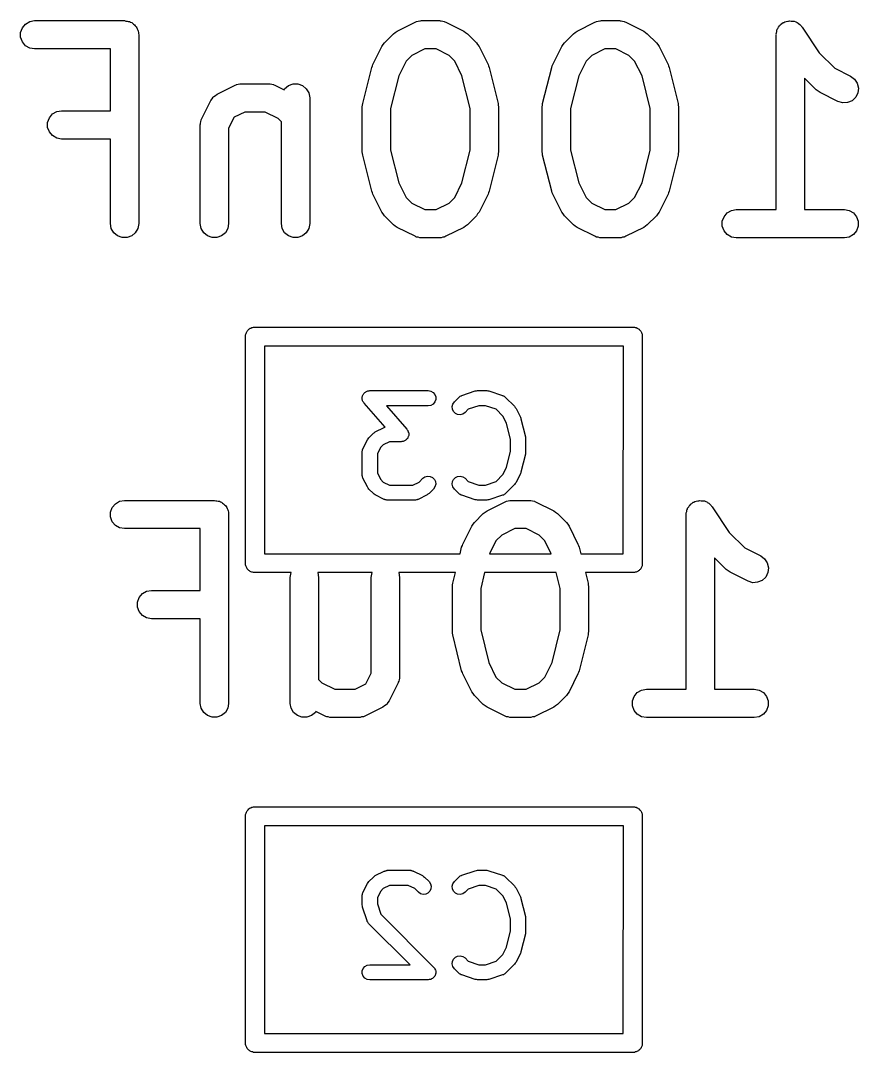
# Model space of a CAD drawing. Extents: x 98.6 to 179.6, y -142.3 to -46.5.
# Drawn here: x 143.51 to 147.94, y -125.11 to -119.65 of the extents above; entities that cross this region are included whole.
import ezdxf

# ---------------------------------------------------------------- set-up
doc = ezdxf.new("R2010")
doc.units = 0
doc.header["$MEASUREMENT"] = 0
doc.layers.add('BLACK', color=7, linetype='CONTINUOUS')

msp = doc.modelspace()

# ---------------------------------------------------------------- linework, layer by layer
at = {"layer": 'BLACK', "linetype": 'CONTINUOUS'}
for p, q in [((143.507, -119.709), (143.516, -119.685)), ((143.516, -119.685), (143.533, -119.665)), ((143.533, -119.665), (143.555, -119.652)), ((143.555, -119.652), (143.581, -119.647)), ((143.581, -119.647), (144.057, -119.647)), ((144.057, -119.647), (144.063, -119.649)), ((144.063, -119.649), (144.07, -119.649)), ((144.07, -119.649), (144.076, -119.651)), ((144.076, -119.651), (144.083, -119.652)), ((144.083, -119.652), (144.088, -119.655)), ((144.088, -119.655), (144.095, -119.657)), ((144.095, -119.657), (144.1, -119.662)), ((144.1, -119.662), (144.105, -119.665)), ((144.105, -119.665), (144.109, -119.67)), ((144.109, -119.67), (144.114, -119.674)), ((144.114, -119.674), (144.118, -119.68)), ((144.118, -119.68), (144.122, -119.685)), ((144.122, -119.685), (144.124, -119.691)), ((144.124, -119.691), (144.127, -119.697)), ((145.5, -119.703), (145.595, -119.655)), ((145.595, -119.655), (145.599, -119.654)), ((145.599, -119.654), (145.603, -119.652)), ((145.603, -119.652), (145.611, -119.65)), ((145.611, -119.65), (145.62, -119.648)), ((145.62, -119.648), (145.624, -119.648)), ((145.624, -119.648), (145.628, -119.647)), ((145.628, -119.647), (145.724, -119.647)), ((145.724, -119.647), (145.728, -119.648)), ((145.728, -119.648), (145.732, -119.648)), ((145.732, -119.648), (145.741, -119.65)), ((145.741, -119.65), (145.749, -119.652)), ((145.749, -119.652), (145.753, -119.654)), ((145.753, -119.654), (145.757, -119.655)), ((145.757, -119.655), (145.852, -119.703)), ((146.452, -119.703), (146.547, -119.655)), ((146.547, -119.655), (146.551, -119.654)), ((146.551, -119.654), (146.555, -119.652)), ((146.555, -119.652), (146.564, -119.65)), ((146.564, -119.65), (146.572, -119.648)), ((146.572, -119.648), (146.577, -119.648)), ((146.577, -119.648), (146.581, -119.647)), ((146.581, -119.647), (146.676, -119.647)), ((146.676, -119.647), (146.68, -119.648)), ((146.68, -119.648), (146.685, -119.648)), ((146.685, -119.648), (146.693, -119.65)), ((146.693, -119.65), (146.702, -119.652)), ((146.702, -119.652), (146.705, -119.654)), ((146.705, -119.654), (146.71, -119.655)), ((146.71, -119.655), (146.805, -119.703)), ((147.51, -119.697), (147.512, -119.693)), ((147.512, -119.693), (147.514, -119.689)), ((147.514, -119.689), (147.519, -119.682)), ((147.519, -119.682), (147.523, -119.674)), ((147.523, -119.674), (147.527, -119.671)), ((147.527, -119.671), (147.529, -119.668)), ((147.529, -119.668), (147.536, -119.663)), ((147.536, -119.663), (147.543, -119.657)), ((147.543, -119.657), (147.547, -119.656)), ((147.547, -119.656), (147.551, -119.654)), ((147.551, -119.654), (147.559, -119.652)), ((147.559, -119.652), (147.568, -119.649)), ((147.568, -119.649), (147.572, -119.649)), ((147.572, -119.649), (147.576, -119.648)), ((147.576, -119.648), (147.585, -119.649)), ((147.585, -119.649), (147.594, -119.649)), ((147.594, -119.649), (147.598, -119.65)), ((147.598, -119.65), (147.602, -119.65)), ((147.602, -119.65), (147.61, -119.654)), ((147.61, -119.654), (147.618, -119.657)), ((147.618, -119.657), (147.622, -119.66)), ((147.622, -119.66), (147.625, -119.662)), ((147.625, -119.662), (147.631, -119.668)), ((147.631, -119.668), (147.638, -119.674)), ((147.638, -119.674), (147.64, -119.678)), ((147.64, -119.678), (147.643, -119.681)), ((147.643, -119.681), (147.734, -119.817)), ((143.507, -119.735), (143.507, -119.709)), ((143.516, -119.76), (143.507, -119.735)), ((144.127, -119.697), (144.129, -119.703)), ((144.129, -119.703), (144.131, -119.709)), ((144.131, -119.709), (144.131, -119.716)), ((144.131, -119.716), (144.132, -119.722)), ((144.132, -119.722), (144.132, -120.722)), ((145.433, -119.765), (145.48, -119.717)), ((145.48, -119.717), (145.49, -119.71)), ((145.49, -119.71), (145.5, -119.703)), ((145.852, -119.703), (145.862, -119.71)), ((145.862, -119.71), (145.872, -119.717)), ((145.872, -119.717), (145.92, -119.765)), ((146.385, -119.765), (146.433, -119.717)), ((146.433, -119.717), (146.442, -119.71)), ((146.442, -119.71), (146.452, -119.703)), ((146.805, -119.703), (146.815, -119.71)), ((146.815, -119.71), (146.824, -119.717)), ((146.824, -119.717), (146.872, -119.765)), ((147.506, -119.714), (147.509, -119.706)), ((147.507, -119.718), (147.506, -119.714)), ((147.506, -119.722), (147.507, -119.718)), ((147.506, -120.647), (147.506, -119.722)), ((147.509, -119.706), (147.51, -119.697)), ((143.533, -119.78), (143.516, -119.76)), ((143.555, -119.793), (143.533, -119.78)), ((143.581, -119.797), (143.555, -119.793)), ((143.982, -119.797), (143.581, -119.797)), ((143.982, -120.124), (143.982, -119.797)), ((145.371, -119.879), (145.419, -119.784)), ((145.419, -119.784), (145.426, -119.774)), ((145.426, -119.774), (145.433, -119.765)), ((145.646, -119.797), (145.578, -119.832)), ((145.706, -119.797), (145.646, -119.797)), ((145.775, -119.832), (145.706, -119.797)), ((145.92, -119.765), (145.926, -119.774)), ((145.926, -119.774), (145.934, -119.784)), ((145.934, -119.784), (145.981, -119.879)), ((146.323, -119.879), (146.371, -119.784)), ((146.371, -119.784), (146.378, -119.774)), ((146.378, -119.774), (146.385, -119.765)), ((146.599, -119.797), (146.53, -119.832)), ((146.658, -119.797), (146.599, -119.797)), ((146.727, -119.832), (146.658, -119.797)), ((146.872, -119.765), (146.879, -119.774)), ((146.879, -119.774), (146.886, -119.784)), ((146.886, -119.784), (146.934, -119.879)), ((145.578, -119.832), (145.547, -119.862)), ((145.805, -119.862), (145.775, -119.832)), ((146.53, -119.832), (146.5, -119.862)), ((146.757, -119.862), (146.727, -119.832)), ((147.734, -119.817), (147.816, -119.899)), ((145.318, -120.085), (145.365, -119.895)), ((145.365, -119.895), (145.369, -119.887)), ((145.369, -119.887), (145.371, -119.879)), ((145.547, -119.862), (145.509, -119.939)), ((145.843, -119.939), (145.805, -119.862)), ((145.981, -119.879), (145.984, -119.887)), ((145.984, -119.887), (145.987, -119.895)), ((145.987, -119.895), (146.035, -120.085)), ((146.27, -120.085), (146.318, -119.895)), ((146.318, -119.895), (146.321, -119.887)), ((146.321, -119.887), (146.323, -119.879)), ((146.5, -119.862), (146.461, -119.939)), ((146.796, -119.939), (146.757, -119.862)), ((146.934, -119.879), (146.936, -119.887)), ((146.936, -119.887), (146.939, -119.895)), ((146.939, -119.895), (146.987, -120.085)), ((147.816, -119.899), (147.9, -119.941)), ((145.509, -119.939), (145.465, -120.113)), ((145.887, -120.113), (145.843, -119.939)), ((146.461, -119.939), (146.418, -120.113)), ((146.839, -120.113), (146.796, -119.939)), ((147.718, -120.014), (147.656, -119.951)), ((147.656, -119.951), (147.656, -120.647)), ((147.9, -119.941), (147.921, -119.957)), ((147.921, -119.957), (147.935, -119.978)), ((144.547, -120.036), (144.643, -119.989)), ((144.643, -119.989), (144.647, -119.987)), ((144.647, -119.987), (144.65, -119.985)), ((144.65, -119.985), (144.659, -119.984)), ((144.659, -119.984), (144.667, -119.981)), ((144.667, -119.981), (144.672, -119.981)), ((144.672, -119.981), (144.676, -119.981)), ((144.676, -119.981), (144.819, -119.981)), ((144.819, -119.981), (144.823, -119.981)), ((144.823, -119.981), (144.828, -119.981)), ((144.828, -119.981), (144.836, -119.984)), ((144.836, -119.984), (144.845, -119.985)), ((144.845, -119.985), (144.848, -119.987)), ((144.848, -119.987), (144.852, -119.989)), ((144.852, -119.989), (144.901, -120.013)), ((144.901, -120.013), (144.904, -120.008)), ((144.904, -120.008), (144.924, -119.991)), ((144.924, -119.991), (144.949, -119.982)), ((144.949, -119.982), (144.975, -119.982)), ((144.975, -119.982), (144.999, -119.991)), ((144.999, -119.991), (145.019, -120.008)), ((145.019, -120.008), (145.032, -120.03)), ((147.728, -120.02), (147.718, -120.014)), ((147.738, -120.028), (147.728, -120.02)), ((147.935, -119.978), (147.941, -120.004)), ((147.941, -120.004), (147.938, -120.029)), ((144.466, -120.165), (144.514, -120.07)), ((144.514, -120.07), (144.52, -120.061)), ((144.52, -120.061), (144.526, -120.052)), ((144.526, -120.052), (144.528, -120.051)), ((144.528, -120.051), (144.529, -120.049)), ((144.529, -120.049), (144.538, -120.043)), ((144.538, -120.043), (144.547, -120.036)), ((145.032, -120.03), (145.037, -120.056)), ((145.037, -120.056), (145.037, -120.722)), ((147.833, -120.075), (147.738, -120.028)), ((147.858, -120.083), (147.833, -120.075)), ((147.908, -120.071), (147.884, -120.081)), ((147.927, -120.053), (147.908, -120.071)), ((147.938, -120.029), (147.927, -120.053)), ((143.675, -120.141), (143.698, -120.128)), ((143.698, -120.128), (143.724, -120.124)), ((143.724, -120.124), (143.982, -120.124)), ((144.694, -120.131), (144.637, -120.159)), ((144.801, -120.131), (144.694, -120.131)), ((144.87, -120.165), (144.801, -120.131)), ((145.315, -120.103), (145.317, -120.094)), ((145.315, -120.341), (145.315, -120.103)), ((145.317, -120.094), (145.318, -120.085)), ((145.465, -120.113), (145.465, -120.332)), ((145.887, -120.332), (145.887, -120.113)), ((146.035, -120.085), (146.035, -120.094)), ((146.035, -120.094), (146.037, -120.103)), ((146.037, -120.103), (146.037, -120.341)), ((146.268, -120.103), (146.269, -120.094)), ((146.268, -120.341), (146.268, -120.103)), ((146.269, -120.094), (146.27, -120.085)), ((146.418, -120.113), (146.418, -120.332)), ((146.839, -120.332), (146.839, -120.113)), ((146.987, -120.085), (146.988, -120.094)), ((146.988, -120.094), (146.989, -120.103)), ((146.989, -120.103), (146.989, -120.341)), ((147.884, -120.081), (147.858, -120.083)), ((143.65, -120.186), (143.659, -120.161)), ((143.659, -120.161), (143.675, -120.141)), ((144.459, -120.19), (144.461, -120.182)), ((144.461, -120.182), (144.463, -120.173)), ((144.463, -120.173), (144.465, -120.169)), ((144.465, -120.169), (144.466, -120.165)), ((144.637, -120.159), (144.608, -120.216)), ((144.887, -120.182), (144.87, -120.165)), ((144.887, -120.722), (144.887, -120.182)), ((143.65, -120.212), (143.65, -120.186)), ((143.659, -120.236), (143.65, -120.212)), ((143.675, -120.256), (143.659, -120.236)), ((144.458, -120.199), (144.459, -120.194)), ((144.458, -120.722), (144.458, -120.199)), ((144.459, -120.194), (144.459, -120.19)), ((144.608, -120.216), (144.608, -120.722)), ((143.698, -120.269), (143.675, -120.256)), ((143.724, -120.274), (143.698, -120.269)), ((143.982, -120.274), (143.724, -120.274)), ((143.982, -120.722), (143.982, -120.274)), ((145.317, -120.35), (145.315, -120.341)), ((145.465, -120.332), (145.509, -120.506)), ((145.843, -120.506), (145.887, -120.332)), ((146.037, -120.341), (146.035, -120.35)), ((146.269, -120.35), (146.268, -120.341)), ((146.418, -120.332), (146.461, -120.506)), ((146.796, -120.506), (146.839, -120.332)), ((146.989, -120.341), (146.988, -120.35)), ((145.318, -120.36), (145.317, -120.35)), ((145.365, -120.55), (145.318, -120.36)), ((146.035, -120.36), (145.987, -120.55)), ((146.035, -120.35), (146.035, -120.36)), ((146.27, -120.36), (146.269, -120.35)), ((146.318, -120.55), (146.27, -120.36)), ((146.987, -120.36), (146.939, -120.55)), ((146.988, -120.35), (146.987, -120.36)), ((145.509, -120.506), (145.547, -120.583)), ((145.805, -120.583), (145.843, -120.506)), ((146.461, -120.506), (146.5, -120.583)), ((146.757, -120.583), (146.796, -120.506)), ((145.369, -120.558), (145.365, -120.55)), ((145.371, -120.565), (145.369, -120.558)), ((145.419, -120.661), (145.371, -120.565)), ((145.981, -120.565), (145.934, -120.661)), ((145.984, -120.558), (145.981, -120.565)), ((145.987, -120.55), (145.984, -120.558)), ((146.321, -120.558), (146.318, -120.55)), ((146.323, -120.565), (146.321, -120.558)), ((146.371, -120.661), (146.323, -120.565)), ((146.934, -120.565), (146.886, -120.661)), ((146.936, -120.558), (146.934, -120.565)), ((146.939, -120.55), (146.936, -120.558)), ((145.547, -120.583), (145.578, -120.613)), ((145.578, -120.613), (145.646, -120.647)), ((145.706, -120.647), (145.775, -120.613)), ((145.775, -120.613), (145.805, -120.583)), ((146.5, -120.583), (146.53, -120.613)), ((146.53, -120.613), (146.599, -120.647)), ((146.658, -120.647), (146.727, -120.613)), ((146.727, -120.613), (146.757, -120.583)), ((145.426, -120.67), (145.419, -120.661)), ((145.433, -120.68), (145.426, -120.67)), ((145.646, -120.647), (145.706, -120.647)), ((145.926, -120.67), (145.92, -120.68)), ((145.934, -120.661), (145.926, -120.67)), ((146.378, -120.67), (146.371, -120.661)), ((146.385, -120.68), (146.378, -120.67)), ((146.599, -120.647), (146.658, -120.647)), ((146.879, -120.67), (146.872, -120.68)), ((146.886, -120.661), (146.879, -120.67)), ((147.23, -120.685), (147.247, -120.665)), ((147.247, -120.665), (147.269, -120.652)), ((147.269, -120.652), (147.295, -120.647)), ((147.295, -120.647), (147.506, -120.647)), ((147.656, -120.647), (147.867, -120.647)), ((147.867, -120.647), (147.892, -120.652)), ((147.892, -120.652), (147.915, -120.665)), ((147.915, -120.665), (147.931, -120.685)), ((143.987, -120.748), (143.982, -120.722)), ((144.132, -120.722), (144.127, -120.748)), ((144.463, -120.748), (144.458, -120.722)), ((144.608, -120.722), (144.604, -120.748)), ((144.891, -120.748), (144.887, -120.722)), ((145.037, -120.722), (145.032, -120.748)), ((145.48, -120.728), (145.433, -120.68)), ((145.49, -120.735), (145.48, -120.728)), ((145.872, -120.728), (145.862, -120.735)), ((145.92, -120.68), (145.872, -120.728)), ((146.433, -120.728), (146.385, -120.68)), ((146.442, -120.735), (146.433, -120.728)), ((146.824, -120.728), (146.815, -120.735)), ((146.872, -120.68), (146.824, -120.728)), ((147.221, -120.709), (147.23, -120.685)), ((147.221, -120.735), (147.221, -120.709)), ((147.931, -120.685), (147.94, -120.709)), ((147.94, -120.709), (147.94, -120.735)), ((144, -120.771), (143.987, -120.748)), ((144.02, -120.787), (144, -120.771)), ((144.114, -120.771), (144.095, -120.787)), ((144.127, -120.748), (144.114, -120.771)), ((144.476, -120.771), (144.463, -120.748)), ((144.496, -120.787), (144.476, -120.771)), ((144.591, -120.771), (144.571, -120.787)), ((144.604, -120.748), (144.591, -120.771)), ((144.904, -120.771), (144.891, -120.748)), ((144.924, -120.787), (144.904, -120.771)), ((145.019, -120.771), (144.999, -120.787)), ((145.032, -120.748), (145.019, -120.771)), ((145.5, -120.742), (145.49, -120.735)), ((145.595, -120.789), (145.5, -120.742)), ((145.852, -120.742), (145.757, -120.789)), ((145.862, -120.735), (145.852, -120.742)), ((146.452, -120.742), (146.442, -120.735)), ((146.547, -120.789), (146.452, -120.742)), ((146.805, -120.742), (146.71, -120.789)), ((146.815, -120.735), (146.805, -120.742)), ((147.23, -120.76), (147.221, -120.735)), ((147.247, -120.78), (147.23, -120.76)), ((147.269, -120.793), (147.247, -120.78)), ((147.915, -120.78), (147.892, -120.793)), ((147.931, -120.76), (147.915, -120.78)), ((147.94, -120.735), (147.931, -120.76)), ((144.044, -120.796), (144.02, -120.787)), ((144.07, -120.796), (144.044, -120.796)), ((144.095, -120.787), (144.07, -120.796)), ((144.52, -120.796), (144.496, -120.787)), ((144.546, -120.796), (144.52, -120.796)), ((144.571, -120.787), (144.546, -120.796)), ((144.949, -120.796), (144.924, -120.787)), ((144.975, -120.796), (144.949, -120.796)), ((144.999, -120.787), (144.975, -120.796)), ((145.599, -120.791), (145.595, -120.789)), ((145.603, -120.793), (145.599, -120.791)), ((145.611, -120.794), (145.603, -120.793)), ((145.62, -120.797), (145.611, -120.794)), ((145.624, -120.797), (145.62, -120.797)), ((145.628, -120.797), (145.624, -120.797)), ((145.724, -120.797), (145.628, -120.797)), ((145.728, -120.797), (145.724, -120.797)), ((145.732, -120.797), (145.728, -120.797)), ((145.741, -120.794), (145.732, -120.797)), ((145.749, -120.793), (145.741, -120.794)), ((145.753, -120.791), (145.749, -120.793)), ((145.757, -120.789), (145.753, -120.791)), ((146.551, -120.791), (146.547, -120.789)), ((146.555, -120.793), (146.551, -120.791)), ((146.564, -120.794), (146.555, -120.793)), ((146.572, -120.797), (146.564, -120.794)), ((146.577, -120.797), (146.572, -120.797)), ((146.581, -120.797), (146.577, -120.797)), ((146.676, -120.797), (146.581, -120.797)), ((146.68, -120.797), (146.676, -120.797)), ((146.685, -120.797), (146.68, -120.797)), ((146.693, -120.794), (146.685, -120.797)), ((146.702, -120.793), (146.693, -120.794)), ((146.705, -120.791), (146.702, -120.793)), ((146.71, -120.789), (146.705, -120.791)), ((147.295, -120.797), (147.269, -120.793)), ((147.867, -120.797), (147.295, -120.797)), ((147.892, -120.793), (147.867, -120.797)), ((144.719, -121.279), (144.722, -121.276)), ((144.722, -121.276), (144.726, -121.275)), ((144.726, -121.275), (144.73, -121.272)), ((144.73, -121.272), (144.735, -121.272)), ((144.735, -121.272), (144.739, -121.27)), ((144.739, -121.27), (146.756, -121.27)), ((146.756, -121.27), (146.76, -121.272)), ((146.76, -121.272), (146.765, -121.272)), ((146.765, -121.272), (146.769, -121.275)), ((146.769, -121.275), (146.773, -121.276)), ((146.773, -121.276), (146.776, -121.279)), ((144.697, -121.311), (144.699, -121.307)), ((144.697, -121.316), (144.697, -121.311)), ((144.698, -122.511), (144.697, -121.316)), ((144.699, -121.307), (144.7, -121.303)), ((144.7, -121.303), (144.702, -121.299)), ((144.702, -121.299), (144.704, -121.295)), ((144.704, -121.295), (144.706, -121.291)), ((144.706, -121.291), (144.709, -121.287)), ((144.709, -121.287), (144.712, -121.285)), ((144.712, -121.285), (144.715, -121.281)), ((144.715, -121.281), (144.719, -121.279)), ((146.776, -121.279), (146.78, -121.281)), ((146.78, -121.281), (146.783, -121.285)), ((146.783, -121.285), (146.786, -121.287)), ((146.786, -121.287), (146.789, -121.291)), ((146.789, -121.291), (146.791, -121.295)), ((146.791, -121.295), (146.793, -121.299)), ((146.793, -121.299), (146.795, -121.303)), ((146.795, -121.303), (146.796, -121.307)), ((146.796, -121.307), (146.797, -121.311)), ((146.797, -121.311), (146.797, -122.529)), ((144.797, -121.37), (144.797, -122.47)), ((146.698, -121.37), (144.797, -121.37)), ((146.697, -122.47), (146.698, -121.37)), ((145.351, -121.607), (145.355, -121.606)), ((145.355, -121.606), (145.664, -121.606)), ((145.664, -121.606), (145.678, -121.609)), ((145.92, -121.607), (145.926, -121.606)), ((145.926, -121.606), (145.974, -121.606)), ((145.974, -121.606), (145.98, -121.607)), ((145.315, -121.639), (145.316, -121.636)), ((145.315, -121.643), (145.315, -121.639)), ((145.315, -121.647), (145.315, -121.643)), ((145.315, -121.65), (145.315, -121.647)), ((145.315, -121.653), (145.315, -121.65)), ((145.317, -121.657), (145.315, -121.653)), ((145.316, -121.636), (145.317, -121.633)), ((145.317, -121.633), (145.319, -121.63)), ((145.317, -121.661), (145.317, -121.657)), ((145.319, -121.663), (145.317, -121.661)), ((145.319, -121.63), (145.32, -121.626)), ((145.32, -121.626), (145.322, -121.624)), ((145.322, -121.624), (145.323, -121.621)), ((145.323, -121.621), (145.326, -121.619)), ((145.326, -121.619), (145.329, -121.616)), ((145.329, -121.616), (145.332, -121.614)), ((145.332, -121.614), (145.334, -121.612)), ((145.334, -121.612), (145.338, -121.611)), ((145.338, -121.611), (145.341, -121.609)), ((145.341, -121.609), (145.344, -121.608)), ((145.344, -121.608), (145.347, -121.607)), ((145.347, -121.607), (145.351, -121.607)), ((145.678, -121.609), (145.69, -121.616)), ((145.69, -121.616), (145.699, -121.626)), ((145.699, -121.626), (145.704, -121.639)), ((145.704, -121.653), (145.699, -121.666)), ((145.704, -121.639), (145.704, -121.653)), ((145.803, -121.666), (145.826, -121.642)), ((145.826, -121.642), (145.828, -121.64)), ((145.828, -121.64), (145.83, -121.639)), ((145.83, -121.639), (145.834, -121.636)), ((145.834, -121.636), (145.838, -121.634)), ((145.838, -121.634), (145.84, -121.633)), ((145.84, -121.633), (145.842, -121.632)), ((145.842, -121.632), (145.913, -121.608)), ((145.913, -121.608), (145.92, -121.607)), ((145.98, -121.607), (145.986, -121.608)), ((145.986, -121.608), (146.058, -121.632)), ((146.058, -121.632), (146.06, -121.633)), ((146.06, -121.633), (146.062, -121.634)), ((146.062, -121.634), (146.066, -121.636)), ((146.066, -121.636), (146.07, -121.639)), ((146.07, -121.639), (146.072, -121.64)), ((146.072, -121.64), (146.073, -121.642)), ((146.073, -121.642), (146.121, -121.689)), ((145.32, -121.666), (145.319, -121.663)), ((145.323, -121.669), (145.32, -121.666)), ((145.325, -121.673), (145.323, -121.669)), ((145.436, -121.799), (145.325, -121.673)), ((145.664, -121.686), (145.443, -121.686)), ((145.443, -121.686), (145.551, -121.81)), ((145.678, -121.684), (145.664, -121.686)), ((145.69, -121.677), (145.678, -121.684)), ((145.699, -121.666), (145.69, -121.677)), ((145.791, -121.69), (145.795, -121.677)), ((145.792, -121.704), (145.791, -121.69)), ((145.798, -121.717), (145.792, -121.704)), ((145.795, -121.677), (145.803, -121.666)), ((145.876, -121.705), (145.859, -121.722)), ((145.933, -121.686), (145.876, -121.705)), ((145.967, -121.686), (145.933, -121.686)), ((146.024, -121.705), (145.967, -121.686)), ((146.06, -121.741), (146.024, -121.705)), ((146.121, -121.689), (146.125, -121.695)), ((146.125, -121.695), (146.129, -121.7)), ((146.129, -121.7), (146.152, -121.747)), ((145.808, -121.727), (145.798, -121.717)), ((145.82, -121.732), (145.808, -121.727)), ((145.834, -121.734), (145.82, -121.732)), ((145.848, -121.73), (145.834, -121.734)), ((145.859, -121.722), (145.848, -121.73)), ((146.079, -121.779), (146.06, -121.741)), ((146.152, -121.747), (146.154, -121.752)), ((146.154, -121.752), (146.155, -121.756)), ((146.155, -121.756), (146.179, -121.851)), ((145.384, -121.825), (145.432, -121.801)), ((145.432, -121.801), (145.434, -121.8)), ((145.434, -121.8), (145.436, -121.799)), ((145.551, -121.81), (145.553, -121.814)), ((145.553, -121.814), (145.556, -121.817)), ((145.556, -121.817), (145.557, -121.82)), ((145.557, -121.82), (145.559, -121.822)), ((145.559, -121.822), (145.559, -121.826)), ((146.1, -121.865), (146.079, -121.779)), ((145.319, -121.914), (145.343, -121.866)), ((145.343, -121.866), (145.346, -121.861)), ((145.346, -121.861), (145.35, -121.856)), ((145.35, -121.856), (145.374, -121.832)), ((145.374, -121.832), (145.379, -121.829)), ((145.379, -121.829), (145.384, -121.825)), ((145.459, -121.877), (145.426, -121.893)), ((145.521, -121.877), (145.459, -121.877)), ((145.525, -121.876), (145.521, -121.877)), ((145.529, -121.876), (145.525, -121.876)), ((145.532, -121.875), (145.529, -121.876)), ((145.535, -121.874), (145.532, -121.875)), ((145.538, -121.872), (145.535, -121.874)), ((145.542, -121.871), (145.538, -121.872)), ((145.544, -121.869), (145.542, -121.871)), ((145.547, -121.867), (145.544, -121.869)), ((145.55, -121.864), (145.547, -121.867)), ((145.552, -121.862), (145.55, -121.864)), ((145.554, -121.859), (145.552, -121.862)), ((145.556, -121.857), (145.554, -121.859)), ((145.557, -121.853), (145.556, -121.857)), ((145.559, -121.85), (145.557, -121.853)), ((145.559, -121.826), (145.561, -121.83)), ((145.56, -121.847), (145.559, -121.85)), ((145.561, -121.844), (145.56, -121.847)), ((145.561, -121.83), (145.561, -121.833)), ((145.561, -121.833), (145.561, -121.836)), ((145.561, -121.836), (145.561, -121.84)), ((145.561, -121.84), (145.561, -121.844)), ((146.1, -121.927), (146.1, -121.865)), ((146.179, -121.851), (146.18, -121.856)), ((146.18, -121.856), (146.18, -121.86)), ((146.18, -121.86), (146.18, -121.932)), ((145.315, -121.927), (145.316, -121.923)), ((145.315, -121.93), (145.315, -121.927)), ((145.315, -121.932), (145.315, -121.93)), ((145.315, -122.051), (145.315, -121.932)), ((145.316, -121.923), (145.317, -121.918)), ((145.317, -121.918), (145.318, -121.916)), ((145.318, -121.916), (145.319, -121.914)), ((145.411, -121.908), (145.395, -121.941)), ((145.426, -121.893), (145.411, -121.908)), ((146.079, -122.013), (146.1, -121.927)), ((146.18, -121.932), (146.18, -121.937)), ((145.395, -121.941), (145.395, -122.042)), ((146.179, -121.942), (146.155, -122.037)), ((146.18, -121.937), (146.179, -121.942)), ((145.395, -122.042), (145.411, -122.075)), ((146.06, -122.051), (146.079, -122.013)), ((146.154, -122.041), (146.152, -122.045)), ((146.155, -122.037), (146.154, -122.041)), ((145.315, -122.053), (145.315, -122.051)), ((145.315, -122.056), (145.315, -122.053)), ((145.316, -122.06), (145.315, -122.056)), ((145.317, -122.065), (145.316, -122.06)), ((145.318, -122.067), (145.317, -122.065)), ((145.319, -122.069), (145.318, -122.067)), ((145.343, -122.116), (145.319, -122.069)), ((145.411, -122.075), (145.426, -122.09)), ((145.426, -122.09), (145.459, -122.106)), ((145.583, -122.106), (145.617, -122.09)), ((145.617, -122.09), (145.636, -122.07)), ((145.636, -122.07), (145.647, -122.062)), ((145.647, -122.062), (145.661, -122.059)), ((145.661, -122.059), (145.675, -122.06)), ((145.675, -122.06), (145.687, -122.066)), ((145.687, -122.066), (145.697, -122.076)), ((145.697, -122.076), (145.703, -122.088)), ((145.703, -122.088), (145.704, -122.102)), ((145.791, -122.102), (145.792, -122.088)), ((145.792, -122.088), (145.798, -122.076)), ((145.798, -122.076), (145.808, -122.066)), ((145.808, -122.066), (145.82, -122.06)), ((145.82, -122.06), (145.834, -122.059)), ((145.834, -122.059), (145.848, -122.062)), ((145.848, -122.062), (145.859, -122.07)), ((145.859, -122.07), (145.876, -122.087)), ((145.876, -122.087), (145.933, -122.106)), ((145.967, -122.106), (146.024, -122.087)), ((146.024, -122.087), (146.06, -122.051)), ((146.125, -122.098), (146.121, -122.103)), ((146.129, -122.093), (146.125, -122.098)), ((146.152, -122.045), (146.129, -122.093)), ((145.346, -122.122), (145.343, -122.116)), ((145.35, -122.127), (145.346, -122.122)), ((145.374, -122.151), (145.35, -122.127)), ((145.379, -122.154), (145.374, -122.151)), ((145.459, -122.106), (145.583, -122.106)), ((145.669, -122.151), (145.663, -122.154)), ((145.692, -122.127), (145.669, -122.151)), ((145.7, -122.115), (145.692, -122.127)), ((145.704, -122.102), (145.7, -122.115)), ((145.795, -122.115), (145.791, -122.102)), ((145.803, -122.127), (145.795, -122.115)), ((145.826, -122.151), (145.803, -122.127)), ((145.828, -122.152), (145.826, -122.151)), ((145.83, -122.154), (145.828, -122.152)), ((145.933, -122.106), (145.967, -122.106)), ((146.072, -122.152), (146.07, -122.154)), ((146.073, -122.151), (146.072, -122.152)), ((146.121, -122.103), (146.073, -122.151)), ((143.992, -122.225), (144.009, -122.205)), ((144.009, -122.205), (144.031, -122.192)), ((144.031, -122.192), (144.057, -122.187)), ((144.057, -122.187), (144.533, -122.187)), ((144.533, -122.187), (144.54, -122.189)), ((144.54, -122.189), (144.546, -122.189)), ((144.546, -122.189), (144.552, -122.191)), ((144.552, -122.191), (144.559, -122.192)), ((144.559, -122.192), (144.565, -122.195)), ((144.565, -122.195), (144.571, -122.197)), ((144.571, -122.197), (144.576, -122.202)), ((144.576, -122.202), (144.581, -122.205)), ((144.581, -122.205), (144.586, -122.21)), ((145.384, -122.158), (145.379, -122.154)), ((145.432, -122.182), (145.384, -122.158)), ((145.434, -122.183), (145.432, -122.182)), ((145.436, -122.184), (145.434, -122.183)), ((145.441, -122.185), (145.436, -122.184)), ((145.445, -122.186), (145.441, -122.185)), ((145.448, -122.186), (145.445, -122.186)), ((145.45, -122.186), (145.448, -122.186)), ((145.593, -122.186), (145.45, -122.186)), ((145.595, -122.186), (145.593, -122.186)), ((145.597, -122.186), (145.595, -122.186)), ((145.602, -122.185), (145.597, -122.186)), ((145.606, -122.184), (145.602, -122.185)), ((145.608, -122.183), (145.606, -122.184)), ((145.611, -122.182), (145.608, -122.183)), ((145.658, -122.158), (145.611, -122.182)), ((145.663, -122.154), (145.658, -122.158)), ((145.834, -122.156), (145.83, -122.154)), ((145.838, -122.159), (145.834, -122.156)), ((145.84, -122.159), (145.838, -122.159)), ((145.842, -122.16), (145.84, -122.159)), ((145.913, -122.184), (145.842, -122.16)), ((145.92, -122.185), (145.913, -122.184)), ((145.926, -122.186), (145.92, -122.185)), ((145.974, -122.186), (145.926, -122.186)), ((145.98, -122.185), (145.974, -122.186)), ((145.976, -122.243), (146.071, -122.195)), ((145.986, -122.184), (145.98, -122.185)), ((146.058, -122.16), (145.986, -122.184)), ((146.06, -122.159), (146.058, -122.16)), ((146.062, -122.159), (146.06, -122.159)), ((146.066, -122.156), (146.062, -122.159)), ((146.07, -122.154), (146.066, -122.156)), ((146.071, -122.195), (146.075, -122.194)), ((146.075, -122.194), (146.079, -122.192)), ((146.079, -122.192), (146.088, -122.19)), ((146.088, -122.19), (146.096, -122.188)), ((146.096, -122.188), (146.1, -122.188)), ((146.1, -122.188), (146.105, -122.187)), ((146.105, -122.187), (146.2, -122.187)), ((146.2, -122.187), (146.204, -122.188)), ((146.204, -122.188), (146.208, -122.188)), ((146.208, -122.188), (146.217, -122.19)), ((146.217, -122.19), (146.226, -122.192)), ((146.226, -122.192), (146.229, -122.194)), ((146.229, -122.194), (146.233, -122.195)), ((146.233, -122.195), (146.329, -122.243)), ((147.053, -122.208), (147.06, -122.203)), ((147.06, -122.203), (147.067, -122.197)), ((147.067, -122.197), (147.071, -122.196)), ((147.071, -122.196), (147.075, -122.194)), ((147.075, -122.194), (147.083, -122.192)), ((147.083, -122.192), (147.092, -122.189)), ((147.092, -122.189), (147.096, -122.189)), ((147.096, -122.189), (147.1, -122.188)), ((147.1, -122.188), (147.109, -122.189)), ((147.109, -122.189), (147.118, -122.189)), ((147.118, -122.189), (147.122, -122.19)), ((147.122, -122.19), (147.126, -122.19)), ((147.126, -122.19), (147.134, -122.194)), ((147.134, -122.194), (147.142, -122.197)), ((147.142, -122.197), (147.145, -122.2)), ((147.145, -122.2), (147.149, -122.202)), ((147.149, -122.202), (147.155, -122.208)), ((143.983, -122.249), (143.992, -122.225)), ((143.983, -122.275), (143.983, -122.249)), ((144.586, -122.21), (144.591, -122.214)), ((144.591, -122.214), (144.594, -122.22)), ((144.594, -122.22), (144.598, -122.225)), ((144.598, -122.225), (144.6, -122.231)), ((144.6, -122.231), (144.604, -122.237)), ((144.604, -122.237), (144.605, -122.243)), ((144.605, -122.243), (144.607, -122.249)), ((144.607, -122.249), (144.607, -122.256)), ((144.607, -122.256), (144.608, -122.262)), ((145.909, -122.305), (145.956, -122.257)), ((145.956, -122.257), (145.966, -122.25)), ((145.966, -122.25), (145.976, -122.243)), ((146.329, -122.243), (146.338, -122.25)), ((146.338, -122.25), (146.348, -122.257)), ((146.348, -122.257), (146.396, -122.305)), ((147.03, -122.254), (147.033, -122.246)), ((147.03, -122.258), (147.03, -122.254)), ((147.03, -122.262), (147.03, -122.258)), ((147.033, -122.246), (147.034, -122.237)), ((147.034, -122.237), (147.036, -122.233)), ((147.036, -122.233), (147.037, -122.229)), ((147.037, -122.229), (147.043, -122.222)), ((147.043, -122.222), (147.047, -122.214)), ((147.047, -122.214), (147.05, -122.212)), ((147.05, -122.212), (147.053, -122.208)), ((147.155, -122.208), (147.162, -122.214)), ((147.162, -122.214), (147.164, -122.218)), ((147.164, -122.218), (147.167, -122.221)), ((147.167, -122.221), (147.258, -122.357)), ((143.992, -122.3), (143.983, -122.275)), ((144.009, -122.32), (143.992, -122.3)), ((144.608, -122.262), (144.608, -123.262)), ((145.895, -122.324), (145.902, -122.314)), ((145.902, -122.314), (145.909, -122.305)), ((146.396, -122.305), (146.403, -122.314)), ((146.403, -122.314), (146.41, -122.324)), ((147.03, -123.187), (147.03, -122.262)), ((144.031, -122.333), (144.009, -122.32)), ((144.057, -122.337), (144.031, -122.333)), ((144.458, -122.337), (144.057, -122.337)), ((144.458, -122.664), (144.458, -122.337)), ((145.847, -122.419), (145.895, -122.324)), ((146.122, -122.337), (146.054, -122.372)), ((146.182, -122.337), (146.122, -122.337)), ((146.251, -122.372), (146.182, -122.337)), ((146.41, -122.324), (146.457, -122.419)), ((147.258, -122.357), (147.34, -122.439)), ((145.845, -122.427), (145.847, -122.419)), ((146.023, -122.402), (145.989, -122.47)), ((146.054, -122.372), (146.023, -122.402)), ((146.281, -122.402), (146.251, -122.372)), ((146.315, -122.47), (146.281, -122.402)), ((146.457, -122.419), (146.46, -122.427)), ((144.797, -122.47), (145.833, -122.47)), ((145.833, -122.47), (145.841, -122.435)), ((145.841, -122.435), (145.845, -122.427)), ((145.989, -122.47), (146.315, -122.47)), ((146.46, -122.427), (146.463, -122.435)), ((146.463, -122.435), (146.472, -122.47)), ((146.472, -122.47), (146.697, -122.47)), ((147.34, -122.439), (147.424, -122.481)), ((144.697, -122.529), (144.697, -122.511)), ((144.697, -122.511), (144.698, -122.511)), ((144.699, -122.533), (144.697, -122.529)), ((144.7, -122.537), (144.699, -122.533)), ((146.796, -122.533), (146.795, -122.537)), ((146.797, -122.529), (146.796, -122.533)), ((147.242, -122.554), (147.18, -122.491)), ((147.18, -122.491), (147.18, -123.187)), ((147.424, -122.481), (147.445, -122.497)), ((147.445, -122.497), (147.459, -122.518)), ((147.459, -122.518), (147.465, -122.544)), ((144.702, -122.541), (144.7, -122.537)), ((144.704, -122.545), (144.702, -122.541)), ((144.706, -122.549), (144.704, -122.545)), ((144.709, -122.553), (144.706, -122.549)), ((144.712, -122.555), (144.709, -122.553)), ((144.715, -122.559), (144.712, -122.555)), ((144.719, -122.561), (144.715, -122.559)), ((144.722, -122.564), (144.719, -122.561)), ((144.726, -122.565), (144.722, -122.564)), ((144.73, -122.568), (144.726, -122.565)), ((144.735, -122.568), (144.73, -122.568)), ((144.739, -122.57), (144.735, -122.568)), ((144.939, -122.57), (144.739, -122.57)), ((144.934, -122.596), (144.939, -122.57)), ((144.939, -122.57), (144.939, -122.57)), ((145.08, -122.57), (145.08, -122.57)), ((145.08, -122.57), (145.084, -122.596)), ((145.368, -122.57), (145.08, -122.57)), ((145.363, -122.596), (145.367, -122.57)), ((145.367, -122.57), (145.368, -122.57)), ((145.808, -122.57), (145.508, -122.57)), ((145.508, -122.57), (145.508, -122.57)), ((145.508, -122.57), (145.513, -122.596)), ((145.794, -122.625), (145.808, -122.57)), ((145.962, -122.57), (145.942, -122.653)), ((146.342, -122.57), (145.962, -122.57)), ((146.363, -122.653), (146.342, -122.57)), ((146.756, -122.57), (146.497, -122.57)), ((146.497, -122.57), (146.511, -122.625)), ((146.76, -122.568), (146.756, -122.57)), ((146.765, -122.568), (146.76, -122.568)), ((146.769, -122.565), (146.765, -122.568)), ((146.773, -122.564), (146.769, -122.565)), ((146.776, -122.561), (146.773, -122.564)), ((146.78, -122.559), (146.776, -122.561)), ((146.783, -122.555), (146.78, -122.559)), ((146.786, -122.553), (146.783, -122.555)), ((146.789, -122.549), (146.786, -122.553)), ((146.791, -122.545), (146.789, -122.549)), ((146.793, -122.541), (146.791, -122.545)), ((146.795, -122.537), (146.793, -122.541)), ((147.252, -122.56), (147.242, -122.554)), ((147.262, -122.568), (147.252, -122.56)), ((147.357, -122.615), (147.262, -122.568)), ((147.462, -122.569), (147.451, -122.593)), ((147.465, -122.544), (147.462, -122.569)), ((144.934, -123.262), (144.934, -122.596)), ((145.084, -122.596), (145.084, -123.136)), ((145.363, -123.102), (145.363, -122.596)), ((145.513, -122.596), (145.513, -123.12)), ((145.792, -122.643), (145.793, -122.634)), ((145.792, -122.881), (145.792, -122.643)), ((145.793, -122.634), (145.794, -122.625)), ((146.511, -122.625), (146.511, -122.634)), ((146.511, -122.634), (146.513, -122.643)), ((146.513, -122.643), (146.513, -122.881)), ((147.382, -122.623), (147.357, -122.615)), ((147.408, -122.621), (147.382, -122.623)), ((147.432, -122.611), (147.408, -122.621)), ((147.451, -122.593), (147.432, -122.611)), ((144.135, -122.701), (144.152, -122.681)), ((144.152, -122.681), (144.174, -122.668)), ((144.174, -122.668), (144.2, -122.664)), ((144.2, -122.664), (144.458, -122.664)), ((145.942, -122.653), (145.942, -122.872)), ((146.363, -122.872), (146.363, -122.653)), ((144.126, -122.726), (144.135, -122.701)), ((144.126, -122.752), (144.126, -122.726)), ((144.135, -122.776), (144.126, -122.752)), ((144.152, -122.796), (144.135, -122.776)), ((144.174, -122.809), (144.152, -122.796)), ((144.2, -122.814), (144.174, -122.809)), ((144.458, -122.814), (144.2, -122.814)), ((144.458, -123.262), (144.458, -122.814)), ((145.793, -122.89), (145.792, -122.881)), ((145.794, -122.9), (145.793, -122.89)), ((145.841, -123.09), (145.794, -122.9)), ((145.942, -122.872), (145.985, -123.046)), ((146.32, -123.046), (146.363, -122.872)), ((146.511, -122.9), (146.463, -123.09)), ((146.513, -122.881), (146.511, -122.89)), ((146.511, -122.89), (146.511, -122.9)), ((145.985, -123.046), (146.023, -123.123)), ((146.281, -123.123), (146.32, -123.046)), ((145.084, -123.136), (145.101, -123.153)), ((145.334, -123.159), (145.363, -123.102)), ((145.512, -123.128), (145.51, -123.137)), ((145.513, -123.12), (145.512, -123.124)), ((145.512, -123.124), (145.512, -123.128)), ((145.845, -123.098), (145.841, -123.09)), ((145.847, -123.105), (145.845, -123.098)), ((145.895, -123.201), (145.847, -123.105)), ((146.023, -123.123), (146.054, -123.153)), ((146.251, -123.153), (146.281, -123.123)), ((146.457, -123.105), (146.41, -123.201)), ((146.46, -123.098), (146.457, -123.105)), ((146.463, -123.09), (146.46, -123.098)), ((145.101, -123.153), (145.17, -123.187)), ((145.17, -123.187), (145.277, -123.187)), ((145.277, -123.187), (145.334, -123.159)), ((145.505, -123.153), (145.457, -123.248)), ((145.506, -123.149), (145.505, -123.153)), ((145.508, -123.145), (145.506, -123.149)), ((145.51, -123.137), (145.508, -123.145)), ((146.054, -123.153), (146.122, -123.187)), ((146.122, -123.187), (146.182, -123.187)), ((146.182, -123.187), (146.251, -123.153)), ((146.793, -123.192), (146.819, -123.187)), ((146.819, -123.187), (147.03, -123.187)), ((147.18, -123.187), (147.39, -123.187)), ((147.39, -123.187), (147.416, -123.192)), ((145.902, -123.21), (145.895, -123.201)), ((145.909, -123.22), (145.902, -123.21)), ((145.956, -123.268), (145.909, -123.22)), ((146.396, -123.22), (146.348, -123.268)), ((146.403, -123.21), (146.396, -123.22)), ((146.41, -123.201), (146.403, -123.21)), ((146.745, -123.249), (146.754, -123.225)), ((146.754, -123.225), (146.771, -123.205)), ((146.771, -123.205), (146.793, -123.192)), ((147.416, -123.192), (147.439, -123.205)), ((147.439, -123.205), (147.455, -123.225)), ((147.455, -123.225), (147.464, -123.249)), ((144.463, -123.288), (144.458, -123.262)), ((144.476, -123.311), (144.463, -123.288)), ((144.604, -123.288), (144.591, -123.311)), ((144.608, -123.262), (144.604, -123.288)), ((144.939, -123.288), (144.934, -123.262)), ((144.952, -123.311), (144.939, -123.288)), ((145.424, -123.282), (145.329, -123.329)), ((145.433, -123.275), (145.424, -123.282)), ((145.442, -123.269), (145.433, -123.275)), ((145.443, -123.268), (145.442, -123.269)), ((145.445, -123.266), (145.443, -123.268)), ((145.451, -123.257), (145.445, -123.266)), ((145.457, -123.248), (145.451, -123.257)), ((145.966, -123.275), (145.956, -123.268)), ((145.976, -123.282), (145.966, -123.275)), ((146.071, -123.329), (145.976, -123.282)), ((146.329, -123.282), (146.233, -123.329)), ((146.338, -123.275), (146.329, -123.282)), ((146.348, -123.268), (146.338, -123.275)), ((146.745, -123.275), (146.745, -123.249)), ((146.754, -123.3), (146.745, -123.275)), ((147.464, -123.275), (147.455, -123.3)), ((147.464, -123.249), (147.464, -123.275)), ((144.496, -123.327), (144.476, -123.311)), ((144.52, -123.336), (144.496, -123.327)), ((144.546, -123.336), (144.52, -123.336)), ((144.571, -123.327), (144.546, -123.336)), ((144.591, -123.311), (144.571, -123.327)), ((144.972, -123.327), (144.952, -123.311)), ((144.996, -123.336), (144.972, -123.327)), ((145.022, -123.336), (144.996, -123.336)), ((145.047, -123.327), (145.022, -123.336)), ((145.067, -123.311), (145.047, -123.327)), ((145.07, -123.305), (145.067, -123.311)), ((145.119, -123.329), (145.07, -123.305)), ((145.123, -123.331), (145.119, -123.329)), ((145.127, -123.333), (145.123, -123.331)), ((145.135, -123.334), (145.127, -123.333)), ((145.144, -123.337), (145.135, -123.334)), ((145.148, -123.337), (145.144, -123.337)), ((145.152, -123.337), (145.148, -123.337)), ((145.295, -123.337), (145.152, -123.337)), ((145.299, -123.337), (145.295, -123.337)), ((145.304, -123.337), (145.299, -123.337)), ((145.312, -123.334), (145.304, -123.337)), ((145.321, -123.333), (145.312, -123.334)), ((145.325, -123.331), (145.321, -123.333)), ((145.329, -123.329), (145.325, -123.331)), ((146.075, -123.331), (146.071, -123.329)), ((146.079, -123.333), (146.075, -123.331)), ((146.088, -123.334), (146.079, -123.333)), ((146.096, -123.337), (146.088, -123.334)), ((146.1, -123.337), (146.096, -123.337)), ((146.105, -123.337), (146.1, -123.337)), ((146.2, -123.337), (146.105, -123.337)), ((146.204, -123.337), (146.2, -123.337)), ((146.208, -123.337), (146.204, -123.337)), ((146.217, -123.334), (146.208, -123.337)), ((146.226, -123.333), (146.217, -123.334)), ((146.229, -123.331), (146.226, -123.333)), ((146.233, -123.329), (146.229, -123.331)), ((146.771, -123.32), (146.754, -123.3)), ((146.793, -123.333), (146.771, -123.32)), ((146.819, -123.337), (146.793, -123.333)), ((147.39, -123.337), (146.819, -123.337)), ((147.416, -123.333), (147.39, -123.337)), ((147.439, -123.32), (147.416, -123.333)), ((147.455, -123.3), (147.439, -123.32)), ((144.699, -123.847), (144.7, -123.843)), ((144.7, -123.843), (144.702, -123.839)), ((144.702, -123.839), (144.704, -123.835)), ((144.704, -123.835), (144.706, -123.831)), ((144.706, -123.831), (144.709, -123.827)), ((144.709, -123.827), (144.712, -123.825)), ((144.712, -123.825), (144.715, -123.821)), ((144.715, -123.821), (144.719, -123.819)), ((144.719, -123.819), (144.722, -123.816)), ((144.722, -123.816), (144.726, -123.815)), ((144.726, -123.815), (144.73, -123.812)), ((144.73, -123.812), (144.735, -123.812)), ((144.735, -123.812), (144.739, -123.81)), ((144.739, -123.81), (146.756, -123.81)), ((146.756, -123.81), (146.76, -123.812)), ((146.76, -123.812), (146.765, -123.812)), ((146.765, -123.812), (146.769, -123.815)), ((146.769, -123.815), (146.773, -123.816)), ((146.773, -123.816), (146.776, -123.819)), ((146.776, -123.819), (146.78, -123.821)), ((146.78, -123.821), (146.783, -123.825)), ((146.783, -123.825), (146.786, -123.827)), ((146.786, -123.827), (146.789, -123.831)), ((146.789, -123.831), (146.791, -123.835)), ((146.791, -123.835), (146.793, -123.839)), ((146.793, -123.839), (146.795, -123.843)), ((146.795, -123.843), (146.796, -123.847)), ((144.697, -123.851), (144.699, -123.847)), ((144.697, -123.856), (144.697, -123.851)), ((144.698, -125.051), (144.697, -123.856)), ((146.796, -123.847), (146.797, -123.851)), ((146.797, -123.851), (146.797, -125.069)), ((144.797, -123.91), (144.797, -125.01)), ((146.698, -123.91), (144.797, -123.91)), ((146.697, -125.01), (146.698, -123.91)), ((145.384, -124.174), (145.432, -124.15)), ((145.432, -124.15), (145.434, -124.15)), ((145.434, -124.15), (145.436, -124.149)), ((145.436, -124.149), (145.441, -124.148)), ((145.441, -124.148), (145.445, -124.146)), ((145.445, -124.146), (145.448, -124.147)), ((145.448, -124.147), (145.45, -124.146)), ((145.45, -124.146), (145.569, -124.146)), ((145.569, -124.146), (145.571, -124.147)), ((145.571, -124.147), (145.574, -124.146)), ((145.574, -124.146), (145.578, -124.148)), ((145.578, -124.148), (145.583, -124.149)), ((145.583, -124.149), (145.585, -124.15)), ((145.585, -124.15), (145.587, -124.15)), ((145.587, -124.15), (145.634, -124.174)), ((145.838, -124.174), (145.84, -124.173)), ((145.84, -124.173), (145.842, -124.172)), ((145.842, -124.172), (145.913, -124.148)), ((145.913, -124.148), (145.92, -124.147)), ((145.92, -124.147), (145.926, -124.146)), ((145.926, -124.146), (145.974, -124.146)), ((145.974, -124.146), (145.98, -124.147)), ((145.98, -124.147), (145.986, -124.148)), ((145.986, -124.148), (146.058, -124.172)), ((146.058, -124.172), (146.06, -124.173)), ((146.06, -124.173), (146.062, -124.174)), ((145.319, -124.264), (145.343, -124.216)), ((145.343, -124.216), (145.346, -124.211)), ((145.346, -124.211), (145.35, -124.206)), ((145.35, -124.206), (145.374, -124.182)), ((145.374, -124.182), (145.379, -124.178)), ((145.379, -124.178), (145.384, -124.174)), ((145.459, -124.226), (145.426, -124.243)), ((145.559, -124.226), (145.459, -124.226)), ((145.593, -124.243), (145.559, -124.226)), ((145.634, -124.174), (145.64, -124.178)), ((145.64, -124.178), (145.645, -124.182)), ((145.645, -124.182), (145.669, -124.206)), ((145.669, -124.206), (145.677, -124.217)), ((145.677, -124.217), (145.68, -124.23)), ((145.791, -124.23), (145.795, -124.217)), ((145.795, -124.217), (145.803, -124.206)), ((145.803, -124.206), (145.826, -124.182)), ((145.826, -124.182), (145.828, -124.18)), ((145.828, -124.18), (145.83, -124.179)), ((145.83, -124.179), (145.834, -124.176)), ((145.834, -124.176), (145.838, -124.174)), ((145.933, -124.226), (145.876, -124.245)), ((145.967, -124.226), (145.933, -124.226)), ((146.024, -124.245), (145.967, -124.226)), ((146.062, -124.174), (146.066, -124.176)), ((146.066, -124.176), (146.07, -124.179)), ((146.07, -124.179), (146.072, -124.18)), ((146.072, -124.18), (146.073, -124.182)), ((146.073, -124.182), (146.121, -124.229)), ((145.315, -124.277), (145.316, -124.272)), ((145.315, -124.279), (145.315, -124.277)), ((145.315, -124.281), (145.315, -124.279)), ((145.315, -124.329), (145.315, -124.281)), ((145.316, -124.272), (145.317, -124.268)), ((145.317, -124.268), (145.318, -124.266)), ((145.318, -124.266), (145.319, -124.264)), ((145.411, -124.258), (145.395, -124.291)), ((145.426, -124.243), (145.411, -124.258)), ((145.612, -124.262), (145.593, -124.243)), ((145.623, -124.27), (145.612, -124.262)), ((145.637, -124.274), (145.623, -124.27)), ((145.651, -124.272), (145.637, -124.274)), ((145.663, -124.267), (145.651, -124.272)), ((145.673, -124.257), (145.663, -124.267)), ((145.679, -124.244), (145.673, -124.257)), ((145.68, -124.23), (145.679, -124.244)), ((145.792, -124.244), (145.791, -124.23)), ((145.798, -124.257), (145.792, -124.244)), ((145.808, -124.267), (145.798, -124.257)), ((145.82, -124.272), (145.808, -124.267)), ((145.834, -124.274), (145.82, -124.272)), ((145.848, -124.27), (145.834, -124.274)), ((145.859, -124.262), (145.848, -124.27)), ((145.876, -124.245), (145.859, -124.262)), ((146.06, -124.281), (146.024, -124.245)), ((146.079, -124.319), (146.06, -124.281)), ((146.121, -124.229), (146.125, -124.235)), ((146.125, -124.235), (146.129, -124.24)), ((146.129, -124.24), (146.152, -124.287)), ((145.316, -124.335), (145.315, -124.329)), ((145.317, -124.342), (145.316, -124.335)), ((145.395, -124.291), (145.395, -124.323)), ((145.395, -124.323), (145.413, -124.379)), ((146.1, -124.405), (146.079, -124.319)), ((146.152, -124.287), (146.154, -124.292)), ((146.154, -124.292), (146.155, -124.296)), ((146.155, -124.296), (146.179, -124.391)), ((145.341, -124.413), (145.317, -124.342)), ((145.413, -124.379), (145.692, -124.658)), ((146.179, -124.391), (146.18, -124.396)), ((145.342, -124.415), (145.341, -124.413)), ((145.342, -124.417), (145.342, -124.415)), ((145.345, -124.421), (145.342, -124.417)), ((145.347, -124.425), (145.345, -124.421)), ((145.349, -124.427), (145.347, -124.425)), ((145.35, -124.429), (145.349, -124.427)), ((145.568, -124.646), (145.35, -124.429)), ((146.1, -124.467), (146.1, -124.405)), ((146.18, -124.396), (146.18, -124.4)), ((146.18, -124.4), (146.18, -124.472)), ((146.079, -124.553), (146.1, -124.467)), ((146.179, -124.482), (146.155, -124.577)), ((146.18, -124.477), (146.179, -124.482)), ((146.18, -124.472), (146.18, -124.477)), ((146.06, -124.591), (146.079, -124.553)), ((145.798, -124.616), (145.808, -124.606)), ((145.808, -124.606), (145.82, -124.6)), ((145.82, -124.6), (145.834, -124.599)), ((145.834, -124.599), (145.848, -124.602)), ((145.848, -124.602), (145.859, -124.61)), ((145.859, -124.61), (145.876, -124.627)), ((146.024, -124.627), (146.06, -124.591)), ((146.152, -124.585), (146.129, -124.633)), ((146.154, -124.581), (146.152, -124.585)), ((146.155, -124.577), (146.154, -124.581)), ((145.32, -124.666), (145.329, -124.656)), ((145.329, -124.656), (145.341, -124.649)), ((145.341, -124.649), (145.355, -124.646)), ((145.355, -124.646), (145.568, -124.646)), ((145.692, -124.658), (145.695, -124.662)), ((145.695, -124.662), (145.699, -124.666)), ((145.791, -124.642), (145.792, -124.628)), ((145.795, -124.655), (145.791, -124.642)), ((145.792, -124.628), (145.798, -124.616)), ((145.803, -124.667), (145.795, -124.655)), ((145.876, -124.627), (145.933, -124.646)), ((145.933, -124.646), (145.967, -124.646)), ((145.967, -124.646), (146.024, -124.627)), ((146.121, -124.643), (146.073, -124.691)), ((146.125, -124.638), (146.121, -124.643)), ((146.129, -124.633), (146.125, -124.638)), ((145.315, -124.679), (145.32, -124.666)), ((145.315, -124.693), (145.315, -124.679)), ((145.32, -124.706), (145.315, -124.693)), ((145.329, -124.717), (145.32, -124.706)), ((145.341, -124.724), (145.329, -124.717)), ((145.687, -124.719), (145.682, -124.721)), ((145.688, -124.718), (145.687, -124.719)), ((145.69, -124.717), (145.688, -124.718)), ((145.693, -124.713), (145.69, -124.717)), ((145.697, -124.709), (145.693, -124.713)), ((145.698, -124.708), (145.697, -124.709)), ((145.699, -124.706), (145.698, -124.708)), ((145.699, -124.666), (145.699, -124.668)), ((145.699, -124.668), (145.7, -124.669)), ((145.701, -124.701), (145.699, -124.706)), ((145.7, -124.669), (145.702, -124.674)), ((145.703, -124.697), (145.701, -124.701)), ((145.702, -124.674), (145.704, -124.679)), ((145.704, -124.693), (145.703, -124.695)), ((145.703, -124.695), (145.703, -124.697)), ((145.704, -124.679), (145.704, -124.681)), ((145.704, -124.681), (145.704, -124.683)), ((145.704, -124.683), (145.704, -124.688)), ((145.704, -124.688), (145.704, -124.693)), ((145.826, -124.691), (145.803, -124.667)), ((145.828, -124.692), (145.826, -124.691)), ((145.83, -124.694), (145.828, -124.692)), ((145.834, -124.696), (145.83, -124.694)), ((145.838, -124.699), (145.834, -124.696)), ((145.84, -124.699), (145.838, -124.699)), ((145.842, -124.7), (145.84, -124.699)), ((145.913, -124.724), (145.842, -124.7)), ((146.058, -124.7), (145.986, -124.724)), ((146.06, -124.699), (146.058, -124.7)), ((146.062, -124.699), (146.06, -124.699)), ((146.066, -124.696), (146.062, -124.699)), ((146.07, -124.694), (146.066, -124.696)), ((146.072, -124.692), (146.07, -124.694)), ((146.073, -124.691), (146.072, -124.692)), ((145.355, -124.726), (145.341, -124.724)), ((145.664, -124.726), (145.355, -124.726)), ((145.669, -124.725), (145.664, -124.726)), ((145.675, -124.725), (145.669, -124.725)), ((145.676, -124.724), (145.675, -124.725)), ((145.678, -124.724), (145.676, -124.724)), ((145.682, -124.721), (145.678, -124.724)), ((145.92, -124.725), (145.913, -124.724)), ((145.926, -124.726), (145.92, -124.725)), ((145.974, -124.726), (145.926, -124.726)), ((145.98, -124.725), (145.974, -124.726)), ((145.986, -124.724), (145.98, -124.725)), ((144.797, -125.01), (146.697, -125.01)), ((144.697, -125.069), (144.697, -125.051)), ((144.697, -125.051), (144.698, -125.051)), ((144.699, -125.073), (144.697, -125.069)), ((144.7, -125.077), (144.699, -125.073)), ((144.702, -125.081), (144.7, -125.077)), ((144.704, -125.085), (144.702, -125.081)), ((144.706, -125.089), (144.704, -125.085)), ((144.709, -125.093), (144.706, -125.089)), ((144.712, -125.095), (144.709, -125.093)), ((144.715, -125.099), (144.712, -125.095)), ((144.719, -125.101), (144.715, -125.099)), ((144.722, -125.104), (144.719, -125.101)), ((146.776, -125.101), (146.773, -125.104)), ((146.78, -125.099), (146.776, -125.101)), ((146.783, -125.095), (146.78, -125.099)), ((146.786, -125.093), (146.783, -125.095)), ((146.789, -125.089), (146.786, -125.093)), ((146.791, -125.085), (146.789, -125.089)), ((146.793, -125.081), (146.791, -125.085)), ((146.795, -125.077), (146.793, -125.081)), ((146.796, -125.073), (146.795, -125.077)), ((146.797, -125.069), (146.796, -125.073)), ((144.726, -125.105), (144.722, -125.104)), ((144.73, -125.108), (144.726, -125.105)), ((144.735, -125.108), (144.73, -125.108)), ((144.739, -125.11), (144.735, -125.108)), ((146.756, -125.11), (144.739, -125.11)), ((146.76, -125.108), (146.756, -125.11)), ((146.765, -125.108), (146.76, -125.108)), ((146.769, -125.105), (146.765, -125.108)), ((146.773, -125.104), (146.769, -125.105))]:
    msp.add_line(p, q, dxfattribs=at)

doc.saveas('drawing.dxf')
